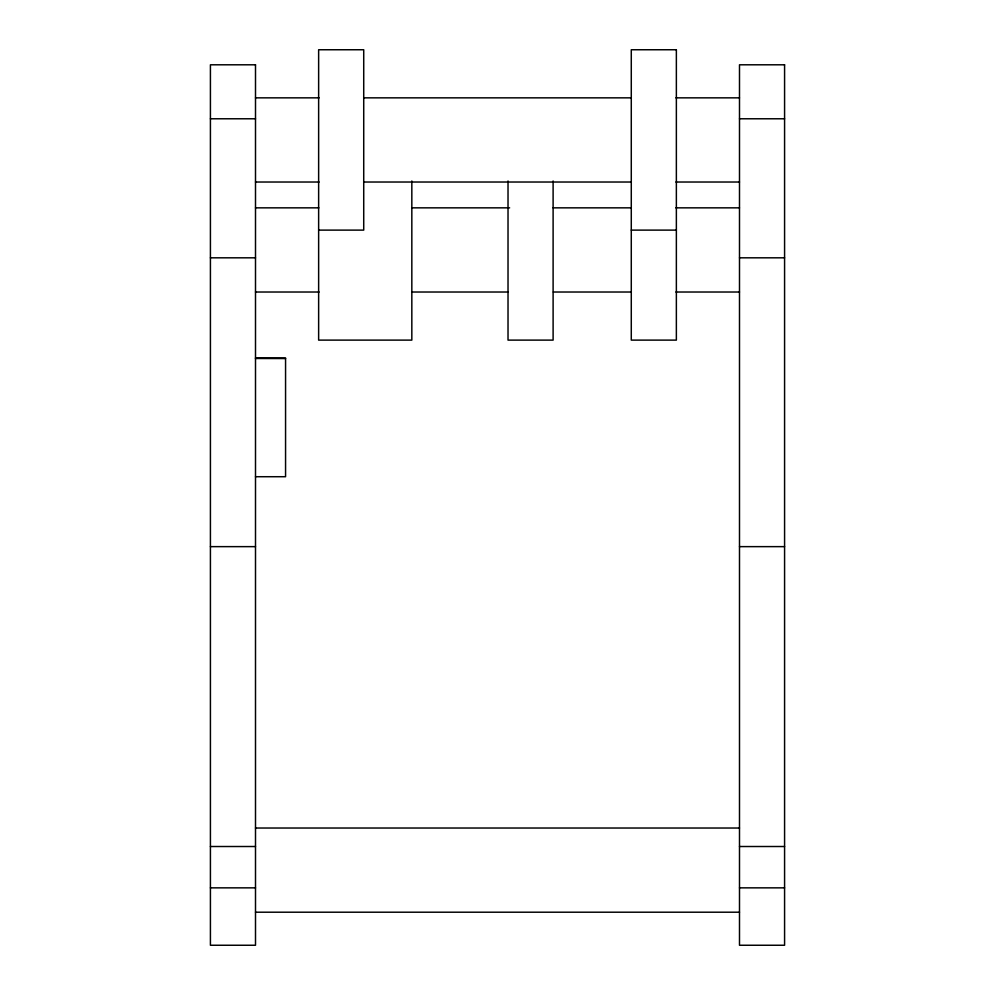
<?xml version="1.0" encoding="UTF-8"?>
<svg xmlns="http://www.w3.org/2000/svg" width="995" height="995" viewBox="0 0 995 995"><rect width="100%" height="100%" fill="white"/><g stroke="black" fill="none" stroke-linecap="round" stroke-linejoin="round"><path stroke-width="1.49" d="M255.504 97.846L319.109 97.846M364.095 97.846L630.905 97.846M675.891 97.846L739.496 97.846M210.418 118.778L255.504 118.778M739.496 118.778L784.582 118.778M255.504 182.023L319.109 182.023M364.095 182.023L630.905 182.023M675.891 182.023L739.496 182.023M255.504 207.843L318.848 207.843M411.781 207.843L509.627 207.843M553.108 207.843L630.768 207.843M675.816 207.843L739.496 207.843M318.636 230.119L363.722 230.119L363.722 49.75L318.636 49.75L318.636 340.116L411.83 340.116L411.83 180.978M631.278 230.119L676.364 230.119M210.418 257.817L255.504 257.817M739.496 257.817L784.582 257.817M255.504 292.02L319.109 292.02M412.179 292.02L508.358 292.02M553.344 292.02L630.905 292.02M675.891 292.02L739.496 292.02M255.504 358.001L285.565 358.001L285.565 476.717L255.504 476.717M255.504 358.486L285.565 358.548M210.418 546.641L255.504 546.641M739.496 546.641L784.582 546.641M255.504 828.027L739.496 828.027M210.418 846.509L255.504 846.509M739.496 846.509L784.582 846.509M210.418 887.851L255.504 887.851M739.496 887.851L784.582 887.851M255.504 912.204L739.496 912.204M553.108 180.978L553.108 340.116L508.022 340.116L508.022 180.978M676.364 49.75L631.278 49.75L631.278 340.116L676.364 340.116L676.364 49.75M255.504 64.799L210.418 64.799L210.418 945.25L255.504 945.25L255.504 64.799M784.582 64.799L739.496 64.799L739.496 945.25L784.582 945.25L784.582 64.799"/></g></svg>
